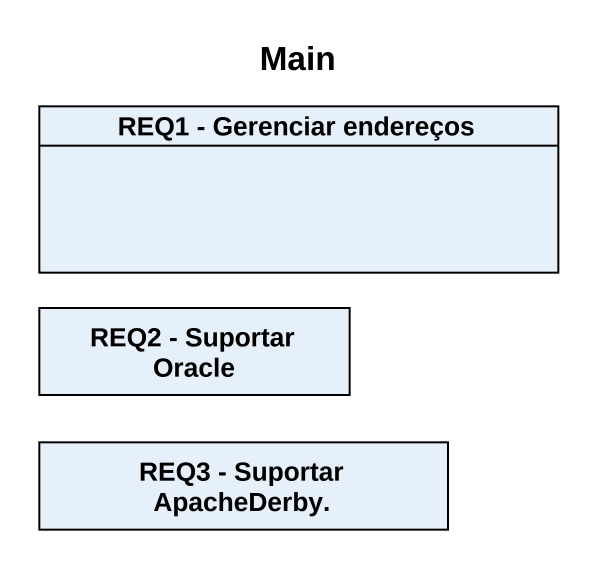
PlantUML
@startuml
title Main
hide circle
hide empty members
class "REQ1 - Gerenciar endereços" as REQ1_Gerenciar_endereços
class "REQ2 - Suportar Oracle" as REQ2_Suportar_Oracle
class "REQ3 - Suportar ApacheDerby." as REQ3_Suportar_ApacheDerby
@enduml
